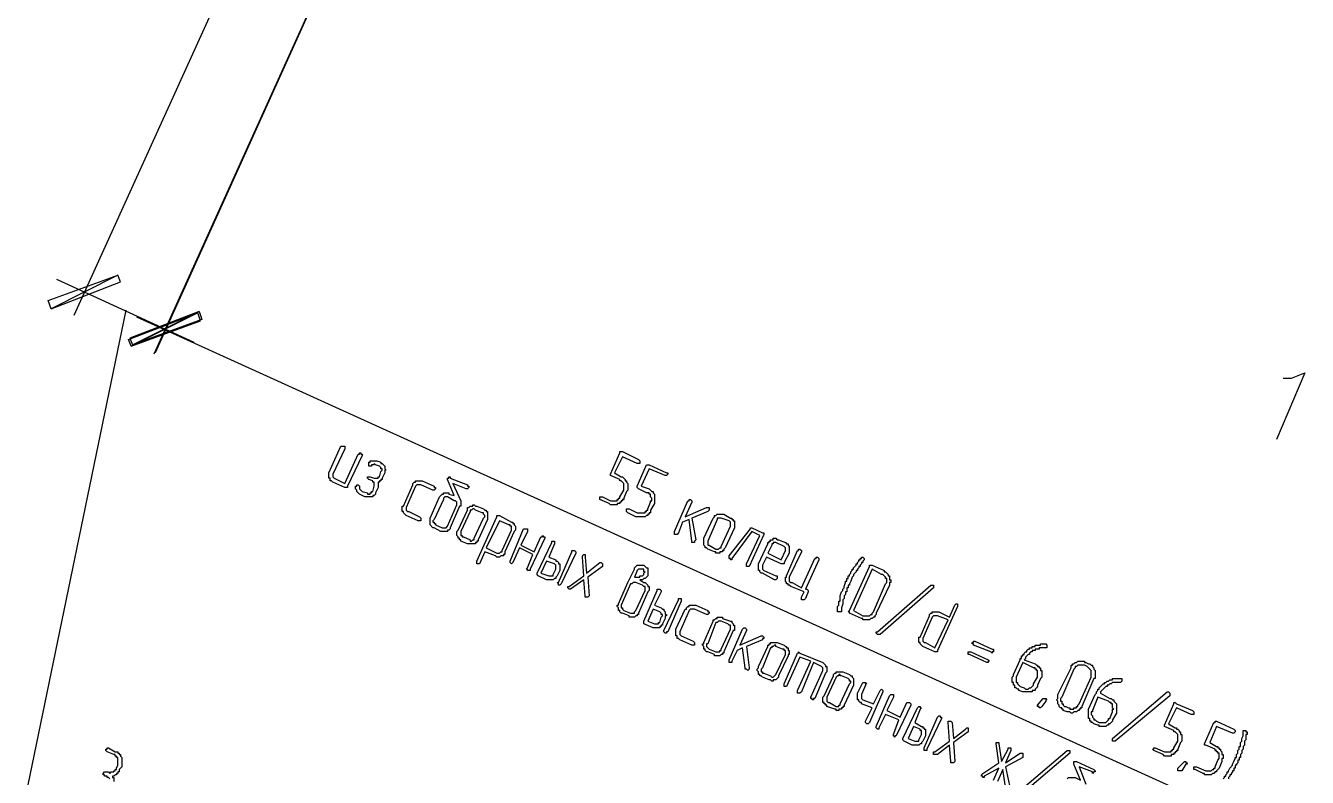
# Model space of a CAD drawing. Header units: millimetres. Extents: x 1 to 1188, y 1 to 840.
# Drawn here: x 213.5 to 274.5, y 589 to 624.8 of the extents above; entities that cross this region are included whole.
import ezdxf

# ---------------------------------------------------------------- set-up
doc = ezdxf.new("R2010")
doc.units = ezdxf.units.MM
doc.layers.add('GEOMETRY', color=7, linetype='Continuous')

msp = doc.modelspace()

# ---------------------------------------------------------------- linework, layer by layer
at = {"layer": 'GEOMETRY'}
for points in [[(232.798, 648.469), (215.78, 611.004)], [(236.608, 646.755), (219.59, 609.163)], [(236.608, 646.755), (219.654, 609.227)], [(214.955, 612.719), (221.495, 609.734)], [(218.256, 611.258), (213.494, 588.144), (273.31, 561.03)], [(218.765, 610.941), (291.663, 577.857)], [(273.31, 608.019), (273.692, 608.019), (274.327, 608.273), (272.994, 605.098)], [(270.454, 588.969), (270.517, 589.033), (270.517, 589.096), (270.581, 589.096), (270.581, 589.16), (270.644, 589.223), (270.644, 589.288), (270.707, 589.288), (270.707, 589.351), (270.771, 589.478), (270.898, 589.605), (270.898, 589.668), (270.961, 589.795), (271.026, 589.922), (271.026, 589.985), (271.089, 589.985), (271.089, 590.113), (271.152, 590.177), (271.152, 590.303), (271.216, 590.367), (271.216, 590.494), (271.279, 590.494), (271.279, 590.684), (271.343, 590.747), (271.343, 590.875), (271.406, 591.002), (271.406, 591.256), (271.533, 591.256), (271.533, 591.192), (271.596, 591.192), (271.596, 591.065), (271.533, 591.065), (271.533, 590.81), (271.469, 590.747), (271.469, 590.557), (271.406, 590.494), (271.406, 590.367), (271.343, 590.303), (271.343, 590.177), (271.279, 590.113), (271.279, 589.985), (271.216, 589.985), (271.216, 589.858), (271.152, 589.858), (271.152, 589.731), (271.089, 589.668), (271.089, 589.605), (271.026, 589.605), (271.026, 589.478), (270.961, 589.478), (270.961, 589.351), (270.898, 589.351), (270.898, 589.288), (270.834, 589.223), (270.834, 589.16), (270.771, 589.16), (270.771, 589.096), (270.707, 589.033), (270.707, 588.969)], [(217.494, 588.969), (217.431, 589.033), (217.368, 589.033), (217.368, 589.096), (217.241, 589.096), (217.241, 589.16), (217.177, 589.16), (217.177, 589.223), (217.241, 589.288), (217.431, 589.288), (217.494, 589.223), (217.558, 589.288), (217.685, 589.288), (217.685, 589.351), (217.748, 589.351), (217.748, 589.414), (217.813, 589.414), (217.813, 589.478), (217.876, 589.605), (217.876, 589.985), (217.813, 589.985), (217.813, 590.048), (217.748, 590.048), (217.748, 590.113), (217.685, 590.113), (217.368, 590.24), (217.304, 590.303), (217.304, 590.367), (217.368, 590.367), (217.368, 590.43), (217.431, 590.43), (217.748, 590.24), (217.876, 590.24), (217.876, 590.177), (217.939, 590.177), (217.939, 590.113), (218.003, 590.113), (218.003, 590.048), (218.066, 589.985), (218.066, 589.541), (217.939, 589.414), (217.939, 589.288), (217.876, 589.288), (217.876, 589.223), (217.813, 589.223), (217.813, 589.16), (217.748, 589.16), (217.685, 589.096), (217.621, 589.096), (217.621, 589.033), (217.685, 589.033), (217.685, 588.843)], [(259.531, 588.906), (259.785, 589.478), (259.088, 589.096), (259.088, 589.033), (259.023, 589.033), (259.023, 589.096), (258.96, 589.096), (258.96, 589.16), (259.023, 589.223), (259.785, 589.731), (259.658, 590.62), (259.658, 590.684), (259.785, 590.684), (259.785, 590.62), (259.913, 589.795), (260.23, 590.367), (260.23, 590.43), (260.357, 590.43), (260.357, 590.303), (260.103, 589.731), (260.802, 590.177), (260.929, 590.177), (260.929, 589.985), (260.103, 589.541), (260.294, 588.652)], [(263.023, 588.969), (263.088, 589.033), (263.405, 589.033), (263.659, 588.906), (263.342, 589.668), (263.342, 589.795), (263.469, 589.795), (264.294, 589.414), (264.357, 589.351), (264.357, 589.288), (264.294, 589.288), (264.231, 589.223), (264.231, 589.288), (263.595, 589.541), (263.914, 588.716)], [(260.103, 588.589), (259.977, 589.414), (259.722, 588.843)]]:
    msp.add_lwpolyline(points, dxfattribs=at)
for points in [[(217.876, 612.909), (214.701, 611.321), (214.573, 611.703)], [(217.876, 612.909), (214.701, 611.321), (214.573, 611.703)], [(218.003, 612.592), (217.876, 612.909), (214.701, 611.321)], [(218.003, 612.592), (217.876, 612.909), (214.701, 611.321)], [(221.685, 611.131), (218.51, 609.544), (218.383, 609.86)], [(221.685, 611.131), (218.51, 609.544), (218.383, 609.86)], [(218.447, 609.925), (218.573, 609.607), (221.748, 611.194)], [(218.447, 609.925), (218.573, 609.607), (221.748, 611.194)], [(221.813, 610.751), (221.685, 611.131), (218.51, 609.544)], [(221.813, 610.751), (221.685, 611.131), (218.51, 609.544)], [(218.573, 609.607), (221.748, 611.194), (221.877, 610.814)], [(218.573, 609.607), (221.748, 611.194), (221.877, 610.814)], [(228.797, 602.877), (228.797, 602.813), (228.67, 602.813), (228.098, 603.067), (228.035, 603.13), (227.972, 603.13), (227.972, 603.257), (227.908, 603.257), (227.908, 603.51), (228.48, 604.781), (228.67, 604.781), (228.67, 604.654), (228.098, 603.447), (228.098, 603.32), (228.163, 603.257), (228.67, 603.003), (229.306, 604.401), (229.369, 604.401), (229.369, 604.464), (229.432, 604.464), (229.432, 604.401), (229.496, 604.401), (229.496, 604.336)], [(241.942, 602.305), (241.942, 602.241), (241.879, 602.241), (241.879, 602.178), (241.815, 602.178), (241.815, 602.114), (241.752, 602.114), (241.752, 602.051), (241.625, 602.051), (241.625, 601.988), (241.307, 601.988), (241.244, 602.051), (240.798, 602.241), (240.798, 602.368), (240.927, 602.368), (241.307, 602.178), (241.625, 602.178), (241.625, 602.241), (241.689, 602.241), (241.689, 602.305), (241.752, 602.305), (241.752, 602.368), (241.942, 602.685), (241.942, 603.003), (241.815, 603.13), (241.752, 603.13), (241.752, 603.194), (241.307, 603.384), (241.307, 603.447), (241.752, 604.464), (241.752, 604.527), (241.879, 604.527), (242.641, 604.146), (242.704, 604.082), (242.704, 603.956), (242.577, 603.956), (241.879, 604.273), (241.497, 603.51), (241.815, 603.32), (241.879, 603.32), (242.006, 603.194), (242.006, 603.13), (242.069, 603.13), (242.069, 603.067), (242.132, 603.003), (242.132, 602.685), (242.069, 602.622)], [(230.258, 603.067), (230.258, 602.813), (230.131, 602.558), (230.131, 602.495), (230.068, 602.431), (230.004, 602.431), (230.004, 602.368), (229.623, 602.368), (229.369, 602.495), (229.242, 602.622), (229.242, 602.685), (229.179, 602.748), (229.179, 602.877), (229.242, 602.877), (229.242, 602.94), (229.306, 602.94), (229.369, 602.877), (229.369, 602.748), (229.496, 602.622), (229.751, 602.558), (229.751, 602.495), (229.877, 602.495), (229.877, 602.558), (229.941, 602.558), (229.941, 602.622), (230.004, 602.622), (230.068, 602.877), (230.068, 603.067), (230.004, 603.067), (230.004, 603.13), (229.814, 603.194), (229.751, 603.257), (229.751, 603.32), (229.877, 603.32), (230.068, 603.257), (230.258, 603.257), (230.258, 603.32), (230.321, 603.32), (230.385, 603.575), (230.448, 603.639), (230.448, 603.702), (230.385, 603.702), (230.385, 603.765), (230.321, 603.829), (230.131, 603.892), (230.068, 603.956), (230.068, 603.892), (229.941, 603.892), (229.941, 603.829), (229.814, 603.829), (229.814, 604.019), (229.877, 604.019), (229.877, 604.082), (230.194, 604.082), (230.385, 604.019), (230.385, 603.956), (230.448, 603.956), (230.513, 603.892), (230.576, 603.829), (230.576, 603.702), (230.639, 603.639), (230.576, 603.639), (230.576, 603.51), (230.448, 603.257), (230.448, 603.194), (230.385, 603.194), (230.385, 603.13), (230.321, 603.13), (230.321, 603.067)], [(243.213, 601.733), (243.213, 601.606), (243.148, 601.606), (243.148, 601.543), (243.085, 601.543), (243.085, 601.479), (243.021, 601.479), (242.958, 601.416), (242.514, 601.416), (242.132, 601.606), (242.069, 601.669), (242.069, 601.796), (242.196, 601.796), (242.577, 601.606), (242.958, 601.606), (242.958, 601.669), (243.021, 601.669), (243.021, 601.733), (243.085, 601.733), (243.085, 601.796), (243.213, 602.114), (243.213, 602.178), (243.276, 602.178), (243.276, 602.305), (243.213, 602.368), (243.213, 602.495), (243.148, 602.495), (243.148, 602.558), (243.021, 602.558), (242.641, 602.748), (242.577, 602.813), (242.577, 602.877), (243.021, 603.892), (243.148, 603.892), (243.973, 603.51), (244.038, 603.51), (244.038, 603.447), (243.973, 603.384), (243.91, 603.384), (243.148, 603.702), (242.768, 602.877), (243.148, 602.748), (243.213, 602.685), (243.276, 602.622), (243.339, 602.622), (243.339, 602.558), (243.403, 602.495), (243.403, 602.051)], [(232.164, 601.226), (231.592, 601.479), (231.465, 601.606), (231.465, 601.669), (231.402, 601.669), (231.402, 601.923), (231.465, 601.923), (231.909, 602.94), (231.909, 603.003), (231.972, 603.067), (232.035, 603.067), (232.035, 603.13), (232.354, 603.13), (232.926, 602.877), (232.926, 602.813), (232.989, 602.813), (232.989, 602.748), (232.926, 602.685), (232.861, 602.685), (232.29, 602.94), (232.1, 602.94), (232.035, 602.877), (231.592, 601.86), (231.592, 601.733), (231.655, 601.669), (231.719, 601.669), (232.227, 601.416), (232.29, 601.352), (232.29, 601.226)], [(234.195, 602.178), (234.195, 601.923), (234.131, 601.923), (233.688, 600.907), (233.688, 600.844), (233.623, 600.781), (233.56, 600.781), (233.56, 600.717), (233.243, 600.717), (232.926, 600.907), (232.861, 600.907), (232.734, 601.034), (232.734, 601.352), (233.179, 602.368), (233.306, 602.495), (233.369, 602.495), (233.369, 602.558), (233.623, 602.558), (233.623, 602.495), (233.878, 602.431), (233.56, 603.194), (233.56, 603.257), (233.623, 603.257), (233.623, 603.32), (233.688, 603.32), (233.688, 603.257), (234.513, 602.94), (234.513, 602.877), (234.577, 602.877), (234.577, 602.813), (234.513, 602.748), (234.448, 602.748), (233.814, 603.003)], [(233.56, 600.971), (234.005, 601.988), (234.005, 602.114), (233.941, 602.178), (233.878, 602.178), (233.56, 602.368), (233.433, 602.368), (233.369, 602.305), (233.369, 602.241), (232.926, 601.289), (232.861, 601.226), (232.861, 601.161), (232.926, 601.161), (232.926, 601.098), (232.989, 601.098), (232.989, 601.034), (233.306, 600.907), (233.496, 600.907)], [(235.02, 600.335), (235.02, 600.272), (234.957, 600.272), (234.957, 600.209), (234.894, 600.209), (234.894, 600.145), (234.513, 600.145), (234.195, 600.272), (234.195, 600.335), (234.131, 600.335), (234.131, 600.4), (234.068, 600.4), (234.068, 600.464), (234.005, 600.527), (234.005, 600.717), (234.068, 600.781), (234.513, 601.733), (234.513, 601.86), (234.577, 601.86), (234.64, 601.923), (234.767, 601.923), (234.767, 601.988), (234.83, 601.988), (234.894, 601.923), (234.957, 601.923), (235.275, 601.796), (235.339, 601.733), (235.402, 601.733), (235.402, 601.669), (235.465, 601.669), (235.465, 601.289)], [(234.83, 600.4), (235.275, 601.352), (235.339, 601.416), (235.339, 601.479), (235.275, 601.543), (235.275, 601.606), (235.21, 601.606), (234.894, 601.733), (234.83, 601.796), (234.767, 601.796), (234.703, 601.733), (234.64, 601.733), (234.64, 601.669), (234.195, 600.717), (234.195, 600.527), (234.258, 600.527), (234.258, 600.464), (234.322, 600.464), (234.64, 600.335), (234.64, 600.272), (234.703, 600.272), (234.767, 600.335), (234.83, 600.335)], [(245.181, 601.352), (245.371, 600.335), (245.307, 600.272), (245.307, 600.209), (245.181, 600.209), (245.181, 600.272), (245.054, 601.289), (244.735, 601.161), (244.545, 600.654), (244.482, 600.59), (244.355, 600.59), (244.355, 600.717), (244.99, 602.178), (245.054, 602.178), (245.054, 602.241), (245.117, 602.241), (245.181, 602.178), (245.181, 602.114), (244.864, 601.416), (245.879, 601.86), (246.006, 601.86), (246.006, 601.733), (245.943, 601.669)], [(235.339, 599.765), (235.084, 599.193), (234.957, 599.193), (234.957, 599.32), (235.909, 601.416), (235.909, 601.479), (236.036, 601.479), (236.608, 601.161), (236.671, 601.161), (236.671, 601.098), (236.735, 601.098), (236.735, 601.034), (236.798, 600.971), (236.798, 600.781), (236.735, 600.717), (236.291, 599.765), (236.291, 599.638), (236.227, 599.638), (236.227, 599.573), (236.101, 599.573), (236.036, 599.51), (235.909, 599.51), (235.846, 599.573)], [(235.402, 599.955), (235.909, 599.702), (236.036, 599.702), (236.101, 599.765), (236.164, 599.765), (236.164, 599.828), (236.608, 600.781), (236.608, 600.971), (236.544, 600.971), (236.544, 601.034), (236.481, 601.034), (236.036, 601.226)], [(246.768, 599.955), (246.705, 599.892), (246.705, 599.828), (246.641, 599.828), (246.641, 599.765), (246.514, 599.765), (246.514, 599.702), (246.323, 599.702), (246.323, 599.765), (246.26, 599.765), (245.943, 599.892), (245.879, 599.955), (245.816, 599.955), (245.816, 600.019), (245.752, 600.082), (245.752, 600.4), (246.196, 601.352), (246.26, 601.416), (246.26, 601.479), (246.323, 601.479), (246.388, 601.543), (246.705, 601.543), (247.022, 601.352), (247.085, 601.352), (247.085, 601.289), (247.148, 601.289), (247.148, 601.226), (247.213, 601.226), (247.213, 600.907)], [(246.578, 600.019), (247.022, 600.971), (247.022, 601.161), (246.958, 601.226), (246.578, 601.352), (246.388, 601.352), (246.388, 601.289), (245.943, 600.272), (245.943, 600.082), (246.006, 600.082), (246.323, 599.892), (246.451, 599.892), (246.514, 599.955), (246.578, 599.955)], [(237.688, 599.765), (238.005, 600.464), (238.069, 600.464), (238.069, 600.527), (238.132, 600.464), (238.195, 600.464), (238.195, 600.4), (237.497, 598.939), (237.497, 598.876), (237.37, 598.876), (237.37, 598.939), (237.306, 598.939), (237.37, 599.003), (237.623, 599.638), (236.989, 599.955), (236.671, 599.256), (236.608, 599.193), (236.544, 599.256), (236.544, 599.32), (237.18, 600.844), (237.37, 600.844), (237.37, 600.717), (237.053, 600.082)], [(247.91, 599.066), (247.784, 599.066), (247.784, 599.193), (248.419, 600.527), (248.039, 600.717), (247.085, 599.447), (247.085, 599.383), (247.022, 599.383), (247.022, 599.447), (246.958, 599.447), (246.958, 599.573), (247.975, 600.844), (247.975, 600.907), (248.039, 600.907), (248.546, 600.654), (248.609, 600.654), (248.609, 600.59)], [(238.385, 599.51), (238.704, 599.383), (238.704, 599.32), (238.767, 599.32), (238.831, 599.256), (238.831, 599.193), (238.894, 599.193), (238.894, 598.876), (238.767, 598.621), (238.704, 598.558), (238.704, 598.494), (238.64, 598.494), (238.577, 598.431), (238.259, 598.431), (237.878, 598.621), (237.815, 598.685), (237.815, 598.748), (238.514, 600.209), (238.514, 600.272), (238.64, 600.272), (238.64, 600.145)], [(248.736, 599.51), (248.546, 599.13), (248.546, 598.939), (248.609, 598.876), (249.181, 598.621), (249.244, 598.621), (249.244, 598.494), (249.181, 598.431), (249.118, 598.431), (248.546, 598.748), (248.482, 598.748), (248.419, 598.813), (248.419, 598.876), (248.356, 598.876), (248.356, 599.193), (248.801, 600.145), (248.801, 600.209), (248.864, 600.209), (248.864, 600.272), (248.927, 600.272), (248.927, 600.335), (249.054, 600.335), (249.054, 600.4), (249.181, 600.4), (249.244, 600.335), (249.308, 600.335), (249.626, 600.209), (249.689, 600.145), (249.753, 600.145), (249.753, 600.082), (249.816, 600.019), (249.816, 599.702), (249.563, 599.256), (249.563, 599.193), (249.435, 599.193)], [(248.801, 599.702), (249.435, 599.383), (249.626, 599.828), (249.626, 599.955), (249.563, 600.019), (249.181, 600.209), (249.054, 600.209), (249.054, 600.145), (248.991, 600.145), (248.991, 600.082)], [(250.388, 598.051), (251.022, 599.447), (251.085, 599.447), (251.085, 599.51), (251.15, 599.51), (251.214, 599.447), (251.214, 599.383), (250.578, 597.986), (250.642, 597.986), (250.705, 597.923), (250.705, 597.859), (250.578, 597.542), (250.515, 597.479), (250.388, 597.479), (250.388, 597.606), (250.515, 597.859), (249.88, 598.114), (249.816, 598.177), (249.753, 598.177), (249.753, 598.241), (249.689, 598.241), (249.689, 598.304), (249.626, 598.368), (249.626, 598.558), (249.689, 598.558), (249.689, 598.621), (250.197, 599.828), (250.26, 599.828), (250.26, 599.892), (250.323, 599.892), (250.388, 599.828), (250.388, 599.765), (249.816, 598.558), (249.816, 598.368), (249.88, 598.304), (249.943, 598.304)], [(238.259, 599.32), (238.005, 598.748), (238.385, 598.621), (238.577, 598.621), (238.577, 598.685), (238.704, 598.939), (238.704, 599.13), (238.64, 599.193)], [(238.957, 598.241), (238.894, 598.177), (238.831, 598.177), (238.831, 598.241), (238.767, 598.304), (238.831, 598.304), (239.466, 599.765), (239.466, 599.828), (239.593, 599.828), (239.656, 599.765), (239.656, 599.702)], [(240.228, 598.558), (240.291, 597.669), (240.228, 597.606), (240.101, 597.606), (240.101, 597.669), (240.038, 598.431), (239.402, 597.986), (239.339, 597.986), (239.276, 598.051), (239.276, 598.114), (239.339, 598.114), (240.038, 598.621), (239.973, 599.51), (239.973, 599.573), (240.038, 599.638), (240.101, 599.638), (240.101, 599.51), (240.164, 598.748), (240.798, 599.256), (240.863, 599.256), (240.927, 599.193), (240.927, 599.066)], [(252.293, 596.97), (252.293, 596.907), (252.102, 596.907), (252.102, 597.16), (252.166, 597.225), (252.166, 597.415), (252.229, 597.415), (252.229, 597.669), (252.293, 597.859), (252.356, 597.923), (252.356, 597.986), (252.419, 598.051), (252.419, 598.114), (252.483, 598.304), (252.483, 598.368), (252.546, 598.368), (252.546, 598.494), (252.61, 598.494), (252.61, 598.621), (252.673, 598.621), (252.673, 598.685), (252.738, 598.748), (252.738, 598.813), (252.801, 598.876), (252.801, 598.939), (252.864, 598.939), (252.864, 599.003), (252.991, 599.13), (252.991, 599.193), (253.055, 599.193), (253.055, 599.256), (253.118, 599.32), (253.118, 599.383), (253.181, 599.383), (253.181, 599.447), (253.245, 599.447), (253.245, 599.51), (253.308, 599.51), (253.372, 599.447), (253.372, 599.383), (253.308, 599.32), (253.308, 599.256), (253.245, 599.256), (253.245, 599.193), (253.181, 599.13), (253.181, 599.066), (253.118, 599.066), (253.118, 599.003), (253.055, 598.939), (253.055, 598.876), (252.991, 598.876), (252.991, 598.813), (252.864, 598.685), (252.864, 598.621), (252.801, 598.558), (252.738, 598.368), (252.673, 598.241), (252.673, 598.177), (252.61, 598.177), (252.61, 598.051), (252.546, 598.051), (252.546, 597.859), (252.483, 597.859), (252.483, 597.732), (252.419, 597.669), (252.419, 597.542), (252.356, 597.479), (252.356, 597.289), (252.293, 597.097)], [(242.704, 598.431), (242.894, 598.304), (242.958, 598.304), (243.085, 598.177), (243.085, 598.114), (243.148, 598.114), (243.148, 597.923), (243.085, 597.859), (242.641, 596.844), (242.641, 596.78), (242.577, 596.78), (242.577, 596.717), (242.514, 596.717), (242.451, 596.653), (242.196, 596.653), (242.196, 596.717), (241.879, 596.844), (241.815, 596.844), (241.752, 596.907), (241.752, 596.97), (241.689, 596.97), (241.689, 597.097), (241.625, 597.16), (241.625, 597.225), (241.689, 597.225), (241.689, 597.289), (242.132, 598.304), (242.451, 598.939), (242.451, 599.003), (242.577, 599.13), (242.894, 599.13), (243.021, 599.003), (243.085, 599.003), (243.085, 598.621), (242.958, 598.494), (242.894, 598.494), (242.831, 598.431)], [(242.451, 598.558), (242.704, 598.558), (242.704, 598.621), (242.831, 598.621), (242.894, 598.685), (242.894, 598.748), (242.958, 598.813), (242.894, 598.813), (242.894, 598.939), (242.641, 598.939), (242.577, 598.876)], [(253.944, 596.844), (253.944, 596.78), (253.88, 596.717), (253.88, 596.653), (253.817, 596.653), (253.753, 596.59), (253.69, 596.59), (253.627, 596.527), (253.308, 596.527), (253.308, 596.59), (253.245, 596.59), (252.673, 596.844), (252.673, 596.907), (252.61, 596.907), (252.673, 596.97), (253.627, 599.066), (253.627, 599.13), (253.753, 599.13), (254.325, 598.876), (254.325, 598.813), (254.389, 598.813), (254.452, 598.748), (254.515, 598.685), (254.515, 598.621), (254.579, 598.621), (254.579, 598.431), (254.642, 598.431), (254.642, 598.304), (254.579, 598.304), (254.579, 598.177)], [(253.817, 596.907), (254.389, 598.241), (254.452, 598.304), (254.452, 598.494), (254.389, 598.494), (254.389, 598.558), (254.325, 598.621), (254.26, 598.685), (254.197, 598.685), (253.753, 598.939), (252.864, 596.97), (253.308, 596.717), (253.627, 596.717), (253.69, 596.78), (253.753, 596.78), (253.753, 596.844)], [(242.514, 596.97), (242.958, 597.923), (242.958, 598.114), (242.894, 598.114), (242.831, 598.177), (242.514, 598.304), (242.386, 598.304), (242.323, 598.241), (242.259, 598.241), (241.815, 597.225), (241.815, 597.097), (241.879, 597.097), (241.879, 597.034), (241.942, 596.97), (242.259, 596.844), (242.451, 596.844), (242.451, 596.907)], [(256.673, 598.051), (254.134, 595.828), (254.007, 595.828), (253.944, 595.891), (253.944, 595.955), (254.007, 595.955), (256.547, 598.177), (256.673, 598.177)], [(243.403, 597.225), (243.72, 597.097), (243.783, 597.034), (243.847, 597.034), (243.847, 596.97), (243.91, 596.907), (243.91, 596.78), (243.973, 596.78), (243.973, 596.717), (243.91, 596.717), (243.91, 596.59), (243.783, 596.335), (243.783, 596.272), (243.72, 596.272), (243.72, 596.208), (243.656, 596.208), (243.656, 596.145), (243.339, 596.145), (242.894, 596.335), (242.894, 596.463), (243.53, 597.923), (243.53, 597.986), (243.656, 597.986), (243.72, 597.923), (243.72, 597.859)], [(244.038, 595.955), (243.973, 595.955), (243.973, 595.891), (243.91, 595.891), (243.847, 595.955), (243.847, 596.018), (244.545, 597.479), (244.545, 597.542), (244.672, 597.542), (244.672, 597.415)], [(243.339, 597.034), (243.085, 596.463), (243.403, 596.335), (243.593, 596.335), (243.593, 596.398), (243.656, 596.398), (243.72, 596.653), (243.783, 596.717), (243.783, 596.78), (243.72, 596.78), (243.72, 596.844), (243.656, 596.907)], [(245.181, 595.319), (244.609, 595.573), (244.545, 595.638), (244.482, 595.638), (244.482, 595.764), (244.419, 595.764), (244.419, 596.081), (244.864, 597.034), (244.927, 597.034), (244.927, 597.097), (244.99, 597.16), (245.054, 597.16), (245.054, 597.225), (245.371, 597.225), (245.943, 596.97), (245.943, 596.907), (246.006, 596.907), (246.006, 596.844), (245.943, 596.78), (245.879, 596.78), (245.307, 597.034), (245.117, 597.034), (245.054, 596.97), (244.609, 595.955), (244.609, 595.828), (244.672, 595.764), (245.244, 595.51), (245.307, 595.446), (245.307, 595.319)], [(257.435, 596.653), (257.69, 597.225), (257.754, 597.289), (257.817, 597.289), (257.817, 597.16), (256.865, 595.066), (256.865, 595.002), (256.738, 595.002), (256.166, 595.256), (256.039, 595.383), (256.039, 595.446), (255.976, 595.446), (255.976, 595.701), (256.039, 595.701), (256.483, 596.717), (256.483, 596.78), (256.547, 596.844), (256.61, 596.844), (256.61, 596.907), (256.928, 596.907)], [(246.705, 595.002), (246.705, 594.939), (246.641, 594.939), (246.641, 594.876), (246.578, 594.876), (246.514, 594.811), (246.26, 594.811), (246.26, 594.876), (245.943, 595.002), (245.879, 595.002), (245.816, 595.066), (245.816, 595.129), (245.752, 595.129), (245.752, 595.256), (245.689, 595.319), (245.689, 595.383), (245.752, 595.383), (245.752, 595.446), (246.196, 596.463), (246.196, 596.527), (246.26, 596.527), (246.323, 596.59), (246.388, 596.59), (246.388, 596.653), (246.641, 596.653), (246.641, 596.59), (247.022, 596.463), (247.085, 596.463), (247.085, 596.398), (247.148, 596.335), (247.148, 596.272), (247.213, 596.272), (247.213, 596.018), (247.148, 596.018)], [(246.578, 595.129), (247.022, 596.081), (247.022, 596.272), (246.958, 596.272), (246.895, 596.335), (246.578, 596.463), (246.451, 596.463), (246.388, 596.398), (246.323, 596.398), (245.943, 595.383), (245.879, 595.383), (245.879, 595.256), (246.006, 595.129), (246.323, 595.002), (246.514, 595.002), (246.514, 595.066), (246.578, 595.066)], [(257.372, 596.527), (256.865, 596.717), (256.673, 596.717), (256.61, 596.653), (256.166, 595.638), (256.166, 595.51), (256.23, 595.446), (256.293, 595.446), (256.738, 595.193)], [(247.784, 595.256), (247.91, 594.24), (247.91, 594.177), (247.847, 594.114), (247.784, 594.177), (247.72, 594.177), (247.72, 594.24), (247.594, 595.193), (247.34, 595.066), (247.085, 594.557), (247.085, 594.494), (246.958, 594.494), (246.958, 594.621), (247.594, 596.081), (247.657, 596.145), (247.72, 596.145), (247.784, 596.081), (247.784, 596.018), (247.467, 595.319), (248.482, 595.764), (248.546, 595.764), (248.609, 595.701), (248.609, 595.638), (248.546, 595.638), (248.546, 595.573)], [(249.308, 593.859), (249.308, 593.795), (249.181, 593.669), (249.054, 593.669), (249.054, 593.605), (248.991, 593.605), (248.927, 593.669), (248.864, 593.669), (248.546, 593.795), (248.482, 593.859), (248.419, 593.859), (248.419, 593.922), (248.356, 593.922), (248.356, 594.05), (248.292, 594.114), (248.292, 594.177), (248.356, 594.24), (248.356, 594.304), (248.801, 595.256), (248.801, 595.319), (248.864, 595.319), (248.864, 595.383), (248.927, 595.383), (248.927, 595.446), (249.244, 595.446), (249.563, 595.319), (249.626, 595.256), (249.689, 595.256), (249.689, 595.193), (249.753, 595.193), (249.753, 595.066), (249.816, 595.066), (249.816, 594.876), (249.753, 594.876), (249.753, 594.811)], [(249.181, 593.922), (249.626, 594.876), (249.626, 595.066), (249.563, 595.066), (249.563, 595.129), (249.498, 595.129), (249.181, 595.256), (249.181, 595.319), (249.118, 595.319), (249.054, 595.256), (248.991, 595.256), (248.991, 595.193), (248.927, 595.193), (248.546, 594.24), (248.482, 594.177), (248.482, 594.05), (248.546, 594.05), (248.546, 593.985), (248.609, 593.985), (248.927, 593.859), (248.991, 593.795), (249.054, 593.795)], [(250.832, 594.557), (250.323, 594.748), (249.689, 593.352), (249.563, 593.352), (249.563, 593.478), (250.197, 594.939), (250.26, 594.939), (250.26, 595.002), (250.323, 594.939), (251.404, 594.494), (251.531, 594.367), (251.531, 594.304), (251.594, 594.304), (251.594, 594.05), (251.531, 593.985), (251.022, 592.78), (250.959, 592.78), (250.959, 592.716), (250.895, 592.716), (250.895, 592.78), (250.832, 592.78), (250.832, 592.843), (251.404, 594.114), (251.404, 594.24), (251.34, 594.304), (250.959, 594.494), (250.388, 593.097), (250.323, 593.033), (250.197, 593.033), (250.197, 593.16)], [(259.214, 594.494), (258.389, 594.876), (258.326, 594.876), (258.326, 595.002), (258.452, 595.002), (259.278, 594.621), (259.341, 594.557), (259.278, 594.557), (259.278, 594.494)], [(259.405, 595.002), (258.579, 595.319), (258.579, 595.383), (258.516, 595.383), (258.516, 595.446), (258.579, 595.446), (258.579, 595.51), (258.643, 595.51), (259.468, 595.129), (259.531, 595.129), (259.531, 595.002), (259.468, 595.002), (259.468, 594.939)], [(260.802, 594.621), (260.802, 594.684), (260.865, 594.684), (260.865, 594.811), (260.929, 594.811), (260.929, 594.876), (260.992, 594.876), (260.992, 594.939), (261.056, 595.002), (261.119, 595.002), (261.119, 595.066), (261.182, 595.129), (261.246, 595.129), (261.246, 595.193), (261.373, 595.193), (261.373, 595.256), (261.501, 595.256), (261.501, 595.319), (261.754, 595.319), (261.754, 595.383), (262.008, 595.383), (262.071, 595.319), (262.071, 595.193), (261.691, 595.193), (261.691, 595.129), (261.501, 595.129), (261.501, 595.066), (261.373, 595.066), (261.373, 595.002), (261.309, 595.002), (261.246, 594.939), (261.246, 594.876), (261.182, 594.876), (261.119, 594.811), (261.056, 594.748), (261.056, 594.684), (260.992, 594.621), (261.501, 594.431), (261.564, 594.367), (261.627, 594.367), (261.627, 594.304), (261.691, 594.304), (261.691, 594.24), (261.754, 594.24), (261.754, 594.114), (261.818, 594.114), (261.818, 593.795), (261.754, 593.732), (261.627, 593.415), (261.627, 593.352), (261.564, 593.288), (261.501, 593.223), (261.501, 593.16), (261.373, 593.16), (261.373, 593.097), (260.929, 593.097), (260.739, 593.16), (260.739, 593.223), (260.675, 593.223), (260.61, 593.288), (260.547, 593.288), (260.547, 593.415), (260.484, 593.415), (260.484, 593.542), (260.42, 593.542), (260.42, 593.795), (260.484, 593.859), (260.484, 593.922)], [(260.929, 594.494), (260.61, 593.795), (260.61, 593.542), (260.675, 593.542), (260.675, 593.478), (260.802, 593.352), (260.992, 593.288), (261.056, 593.223), (261.182, 593.223), (261.246, 593.288), (261.309, 593.288), (261.436, 593.415), (261.436, 593.478), (261.627, 593.795), (261.627, 594.114), (261.564, 594.114), (261.564, 594.177), (261.501, 594.177), (261.501, 594.24), (261.436, 594.24)], [(263.722, 592.398), (263.722, 592.335), (263.659, 592.335), (263.659, 592.271), (263.595, 592.271), (263.595, 592.208), (263.532, 592.208), (263.469, 592.144), (263.342, 592.144), (263.278, 592.081), (263.215, 592.081), (263.152, 592.144), (263.023, 592.144), (262.833, 592.208), (262.833, 592.271), (262.77, 592.271), (262.77, 592.335), (262.706, 592.335), (262.643, 592.398), (262.643, 592.463), (262.58, 592.526), (262.58, 592.653), (262.516, 592.716), (262.58, 592.78), (262.58, 592.97), (263.215, 594.24), (263.215, 594.367), (263.278, 594.367), (263.278, 594.431), (263.342, 594.431), (263.405, 594.494), (263.469, 594.494), (263.532, 594.557), (263.85, 594.557), (263.85, 594.494), (263.914, 594.494), (264.04, 594.431), (264.104, 594.431), (264.167, 594.367), (264.231, 594.367), (264.231, 594.304), (264.294, 594.24), (264.294, 594.177), (264.357, 594.114), (264.357, 593.732), (264.294, 593.732)], [(263.595, 592.526), (264.167, 593.795), (264.167, 594.114), (263.977, 594.304), (263.85, 594.367), (263.532, 594.367), (263.469, 594.304), (263.405, 594.304), (263.405, 594.24), (263.342, 594.177), (262.77, 592.843), (262.706, 592.78), (262.706, 592.653), (262.77, 592.653), (262.77, 592.526), (262.833, 592.526), (262.833, 592.463), (262.897, 592.398), (262.96, 592.398), (263.088, 592.335), (263.152, 592.335), (263.152, 592.271), (263.342, 592.271), (263.342, 592.335), (263.469, 592.335), (263.469, 592.398), (263.532, 592.398), (263.532, 592.463)], [(252.419, 592.463), (252.419, 592.398), (252.356, 592.398), (252.356, 592.335), (252.293, 592.335), (252.293, 592.271), (252.166, 592.271), (252.166, 592.208), (252.039, 592.208), (252.039, 592.271), (251.976, 592.271), (251.594, 592.398), (251.594, 592.463), (251.531, 592.463), (251.531, 592.526), (251.467, 592.526), (251.467, 592.589), (251.404, 592.589), (251.404, 592.843), (251.467, 592.906), (251.911, 593.859), (251.911, 593.922), (251.976, 593.985), (252.039, 593.985), (252.039, 594.05), (252.356, 594.05), (252.673, 593.922), (252.738, 593.859), (252.801, 593.859), (252.801, 593.795), (252.864, 593.732), (252.864, 593.415)], [(252.229, 592.526), (252.673, 593.478), (252.738, 593.542), (252.738, 593.605), (252.673, 593.605), (252.673, 593.669), (252.61, 593.732), (252.293, 593.859), (252.229, 593.859), (252.229, 593.922), (252.166, 593.922), (252.166, 593.859), (252.102, 593.859), (252.039, 593.795), (251.594, 592.843), (251.594, 592.653), (251.657, 592.589), (251.721, 592.589), (252.039, 592.398), (252.166, 592.398), (252.166, 592.463), (252.229, 592.463)], [(253.817, 592.526), (254.134, 593.16), (254.197, 593.223), (254.26, 593.16), (254.26, 593.097), (253.627, 591.636), (253.563, 591.573), (253.498, 591.573), (253.435, 591.636), (253.435, 591.701), (253.753, 592.335), (253.245, 592.526), (253.245, 592.589), (253.181, 592.589), (253.118, 592.653), (253.118, 592.716), (253.055, 592.716), (253.055, 593.033), (253.308, 593.542), (253.435, 593.542), (253.498, 593.478), (253.435, 593.478), (253.435, 593.415), (253.245, 592.97), (253.245, 592.78), (253.308, 592.716)], [(264.357, 592.97), (264.421, 593.033), (264.421, 593.097), (264.484, 593.16), (264.484, 593.223), (264.548, 593.223), (264.548, 593.288), (264.611, 593.352), (264.676, 593.415), (264.739, 593.478), (264.802, 593.478), (264.802, 593.542), (264.866, 593.542), (264.929, 593.605), (264.993, 593.605), (265.056, 593.669), (265.183, 593.669), (265.183, 593.732), (265.628, 593.732), (265.628, 593.605), (265.564, 593.542), (265.183, 593.542), (265.119, 593.478), (265.056, 593.478), (264.993, 593.415), (264.929, 593.415), (264.929, 593.352), (264.866, 593.352), (264.802, 593.288), (264.739, 593.223), (264.676, 593.16), (264.611, 593.097), (264.611, 593.033), (265.056, 592.78), (265.119, 592.78), (265.183, 592.716), (265.246, 592.716), (265.246, 592.653), (265.373, 592.526), (265.373, 592.081), (265.183, 591.764), (265.183, 591.701), (265.119, 591.636), (265.056, 591.573), (264.993, 591.573), (264.993, 591.509), (264.929, 591.509), (264.866, 591.446), (264.548, 591.446), (264.548, 591.509), (264.484, 591.509), (264.294, 591.573), (264.231, 591.636), (264.167, 591.636), (264.167, 591.701), (264.104, 591.701), (264.104, 591.827), (264.04, 591.827), (264.04, 592.271)], [(255.086, 591.891), (255.404, 592.589), (255.531, 592.589), (255.594, 592.526), (255.594, 592.463), (254.896, 591.002), (254.832, 591.002), (254.832, 590.939), (254.769, 591.002), (254.769, 591.065), (255.023, 591.764), (254.389, 592.018), (254.07, 591.382), (254.07, 591.319), (254.007, 591.319), (253.944, 591.382), (253.944, 591.446), (254.579, 592.906), (254.642, 592.97), (254.769, 592.97), (254.769, 592.843), (254.452, 592.208)], [(261.818, 592.398), (261.754, 592.335), (261.691, 592.335), (261.691, 592.398), (261.627, 592.398), (261.627, 592.463), (261.881, 592.78), (262.008, 592.78), (262.071, 592.716), (262.008, 592.716), (262.008, 592.653)], [(264.484, 592.843), (264.231, 592.208), (264.231, 592.144), (264.167, 592.144), (264.167, 592.018), (264.231, 591.954), (264.231, 591.891), (264.294, 591.827), (264.294, 591.764), (264.357, 591.764), (264.421, 591.701), (264.548, 591.636), (264.866, 591.636), (264.929, 591.701), (264.993, 591.764), (264.993, 591.827), (265.056, 591.827), (265.183, 592.144), (265.183, 592.271), (265.246, 592.271), (265.183, 592.335), (265.183, 592.526), (265.119, 592.526), (265.119, 592.589), (265.056, 592.589), (264.993, 592.653)], [(267.914, 592.906), (265.31, 590.747), (265.183, 590.747), (265.183, 590.875), (267.786, 593.097), (267.851, 593.097), (267.914, 593.033)], [(268.294, 590.367), (268.294, 590.303), (268.231, 590.303), (268.231, 590.24), (268.168, 590.24), (268.168, 590.177), (268.104, 590.177), (268.104, 590.113), (267.977, 590.113), (267.977, 590.048), (267.659, 590.048), (267.596, 590.113), (267.152, 590.303), (267.089, 590.367), (267.152, 590.367), (267.152, 590.43), (267.215, 590.43), (267.659, 590.24), (267.977, 590.24), (267.977, 590.303), (268.041, 590.303), (268.041, 590.367), (268.104, 590.367), (268.104, 590.43), (268.294, 590.747), (268.294, 591.065), (268.168, 591.192), (268.104, 591.192), (268.104, 591.256), (267.659, 591.446), (267.659, 591.509), (268.104, 592.526), (268.104, 592.589), (268.168, 592.589), (268.231, 592.526), (268.993, 592.208), (269.056, 592.144), (269.056, 592.018), (268.93, 592.018), (268.231, 592.335), (267.851, 591.573), (268.168, 591.382), (268.231, 591.382), (268.231, 591.319), (268.294, 591.319), (268.358, 591.256), (268.358, 591.192), (268.421, 591.192), (268.421, 591.065), (268.485, 591.065), (268.485, 590.747), (268.421, 590.684)], [(255.785, 591.636), (256.103, 591.446), (256.166, 591.446), (256.166, 591.382), (256.23, 591.382), (256.23, 591.319), (256.293, 591.319), (256.293, 591.002), (256.166, 590.747), (256.103, 590.684), (256.103, 590.62), (256.039, 590.62), (255.976, 590.557), (255.658, 590.557), (255.277, 590.747), (255.214, 590.81), (255.214, 590.875), (255.913, 592.335), (255.976, 592.398), (256.039, 592.398), (256.039, 592.335), (256.103, 592.335), (256.039, 592.271)], [(256.356, 590.367), (256.356, 590.303), (256.23, 590.303), (256.23, 590.43), (256.865, 591.891), (256.928, 591.954), (256.992, 591.954), (256.992, 591.891), (257.055, 591.891), (257.055, 591.827)], [(255.721, 591.446), (255.468, 590.875), (255.785, 590.747), (255.976, 590.747), (255.976, 590.81), (256.103, 591.065), (256.103, 591.256), (256.039, 591.256), (256.039, 591.319)], [(257.627, 590.684), (257.69, 589.795), (257.627, 589.731), (257.5, 589.731), (257.5, 589.795), (257.435, 590.557), (256.865, 590.113), (256.673, 590.113), (256.673, 590.24), (256.738, 590.24), (257.435, 590.747), (257.372, 591.636), (257.372, 591.701), (257.5, 591.701), (257.564, 591.636), (257.627, 590.875), (258.198, 591.319), (258.261, 591.382), (258.326, 591.382), (258.326, 591.192)], [(270.264, 589.478), (270.2, 589.414), (270.135, 589.351), (270.135, 589.288), (270.072, 589.288), (270.009, 589.223), (269.945, 589.223), (269.882, 589.16), (269.565, 589.16), (269.565, 589.223), (269.502, 589.223), (269.12, 589.414), (269.056, 589.414), (269.056, 589.541), (269.183, 589.541), (269.628, 589.351), (269.882, 589.351), (269.945, 589.414), (270.009, 589.414), (270.009, 589.478), (270.072, 589.478), (270.072, 589.541), (270.2, 589.858), (270.264, 589.922), (270.264, 590.177), (270.2, 590.177), (270.2, 590.24), (270.135, 590.24), (270.135, 590.303), (270.072, 590.303), (270.072, 590.367), (269.628, 590.557), (269.565, 590.557), (269.565, 590.62), (270.009, 591.636), (270.072, 591.636), (270.072, 591.701), (270.135, 591.701), (270.961, 591.319), (271.026, 591.256), (271.026, 591.192), (270.961, 591.129), (270.898, 591.129), (270.135, 591.446), (269.819, 590.684), (270.135, 590.494), (270.2, 590.494), (270.2, 590.43), (270.264, 590.43), (270.264, 590.367), (270.327, 590.367), (270.327, 590.303), (270.39, 590.24), (270.39, 590.113), (270.454, 590.113), (270.454, 589.922), (270.39, 589.922), (270.39, 589.795)], [(263.152, 590.177), (260.61, 588.017), (260.547, 587.954), (260.484, 587.954), (260.484, 588.017), (260.42, 588.017), (260.42, 588.081), (260.484, 588.144), (263.023, 590.303), (263.152, 590.303)], [(268.485, 589.351), (268.294, 589.351), (268.294, 589.478), (268.548, 589.731), (268.613, 589.795), (268.676, 589.795), (268.676, 589.731), (268.739, 589.731), (268.739, 589.668), (268.676, 589.668)]]:
    msp.add_lwpolyline(points, close=True, dxfattribs=at)

doc.saveas('drawing.dxf')
